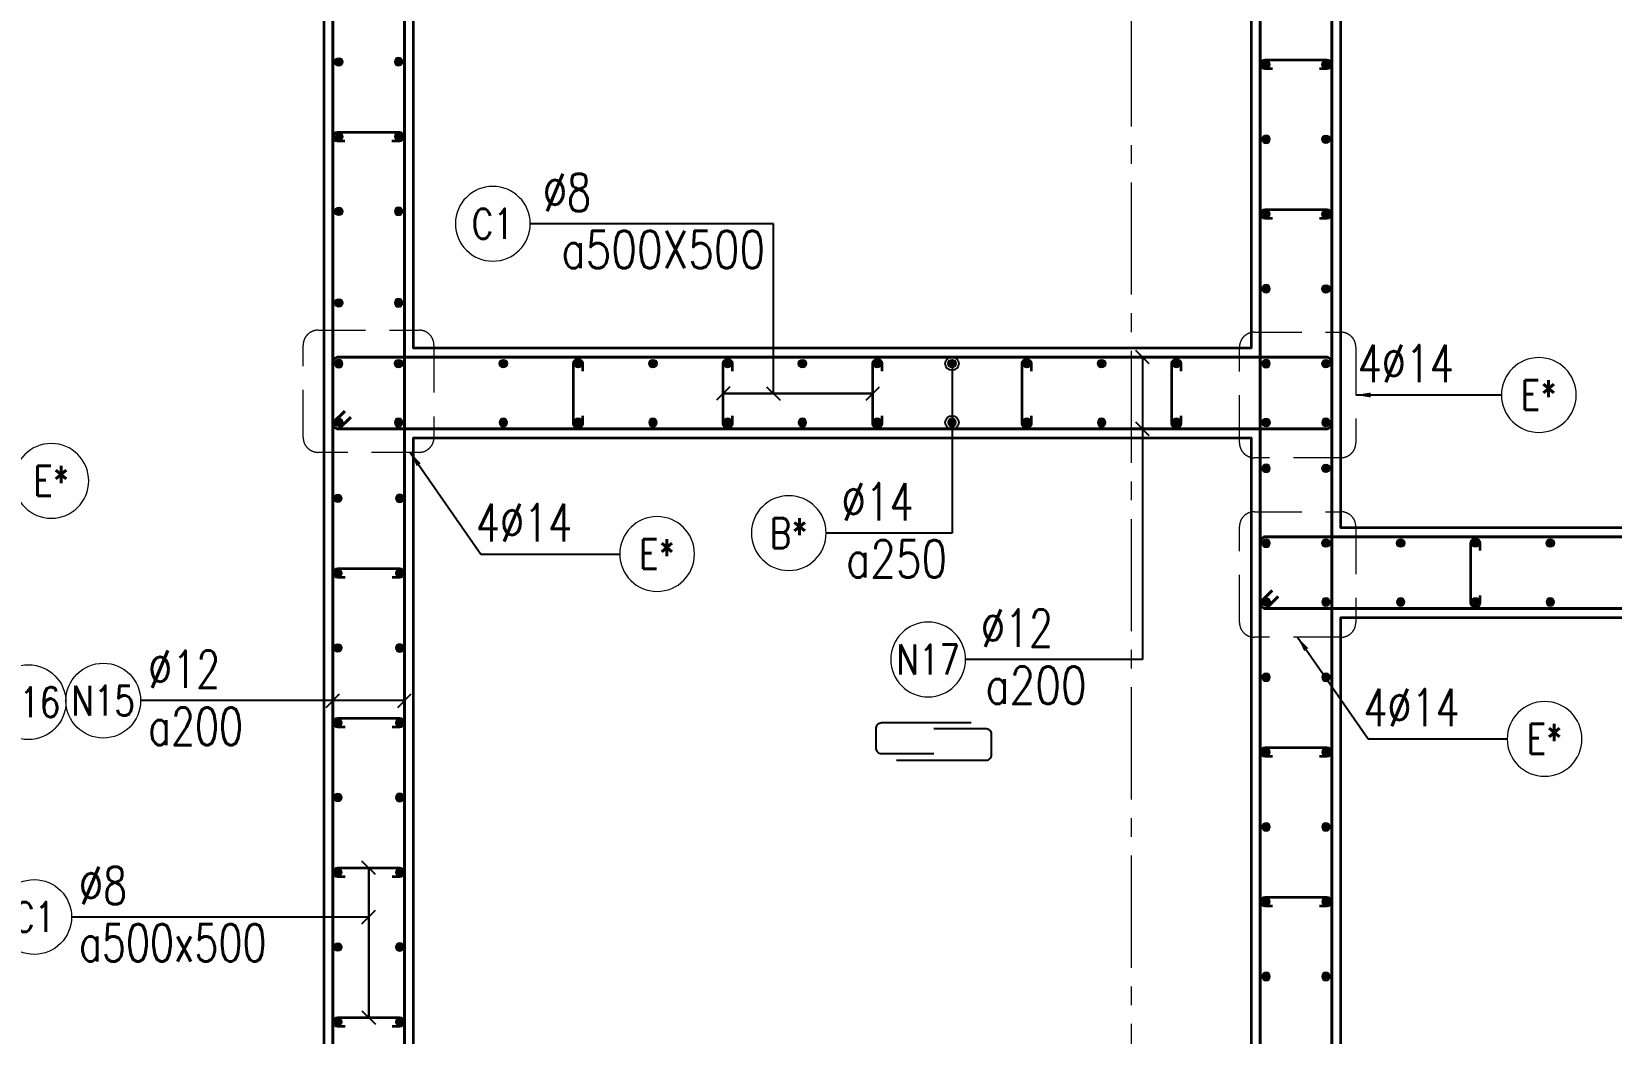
# Model space of a CAD drawing. Header units: millimetres. Extents: x 944027 to 981803, y -83026 to 82675.
# Drawn here: x 953795 to 959076, y 6536 to 9884 of the extents above; entities that cross this region are included whole.
import ezdxf
from ezdxf.enums import TextEntityAlignment as Align

# ---------------------------------------------------------------- set-up
doc = ezdxf.new("R2010")
doc.units = ezdxf.units.MM
doc.header["$MEASUREMENT"] = 0
doc.linetypes.add('HIDDEN2', pattern=[4.7625, 3.175, -1.5875])
doc.linetypes.add('HT_Grid$0$CENTER2', pattern=[1.125, 0.75, -0.125, 0.125, -0.125])
doc.layers.get('0').update_dxf_attribs({"lineweight": 20})
for name, color, linetype, lineweight in [('HT_Grid$0$NDC_S_AXIS', 5, 'HT_Grid$0$CENTER2', 13), ('KC-LEADER', 153, 'Continuous', 18), ('KC-THEP', 6, 'Continuous', 40), ('NDC_S_DIM', 1, 'Continuous', 15), ('NDC_S_HIDDEN', 8, 'HIDDEN2', 13), ('NDC_S_LEADER', 1, 'Continuous', 15), ('NDC_S_REBAR', 4, 'Continuous', 35), ('NDC_S_STIRRUP', 4, 'Continuous', 40), ('NDC_S_VN TEXT', 7, 'Continuous', 20), ('NDC_S_WALL', 6, 'Continuous', 35)]:
    doc.layers.add(name, color=color, linetype=linetype, lineweight=lineweight)
doc.layers.add('Leader', color=6, linetype='Continuous')
doc.layers.add('Ligature', color=1, linetype='Continuous')
doc.styles.add('NDC_ARIAL', font='arial.ttf', dxfattribs={"width": 0.85})
doc.styles.add('NDC_DIM', font='', dxfattribs={"width": 0.75})
doc.styles.add('NDC_EN TXT', font='romans.shx', dxfattribs={"width": 0.8})
doc.styles.get('NDC_DIM').set_extended_font_data('Dotum')
doc.dimstyles.new('NDC_1-50', dxfattribs={"dimscale": 50, "dimtxt": 2.5, "dimasz": 1, "dimexe": 1.5, "dimexo": 0, "dimgap": 0.8, "dimtad": 1, "dimdec": 0, "dimdsep": 46, "dimtxsty": 'NDC_ARIAL', "dimblk": 'DIMMARK', "dimcen": 49999.938995, "dimdle": 1.5, "dimclrd": 1, "dimclre": 1, "dimclrt": 3, "dimadec": 0, "dimazin": 0, "dimtfac": 1, "dimtdec": 0, "dimtix": 1, "dimtmove": 2, "dimatfit": 3, "dimfxl": 1, "dimarcsym": 0})
doc.dimstyles.new('NDC_dim_30', dxfattribs={"dimscale": 30, "dimtxt": 2.5, "dimasz": 1.5, "dimexe": 1.5, "dimexo": 2.5, "dimgap": 1, "dimtad": 1, "dimdec": 0, "dimzin": 0, "dimdsep": 46, "dimtxsty": 'NDC_DIM', "dimblk": 'DIMMARK', "dimcen": 0.09, "dimdle": 1.2, "dimclrd": 1, "dimclre": 1, "dimclrt": 3, "dimadec": 0, "dimazin": 0, "dimtfac": 1, "dimtdec": 0, "dimtix": 1, "dimtofl": 0, "dimtmove": 0, "dimatfit": 3, "dimfxl": 6, "dimfxlon": 1, "dimtolj": 1, "dimtzin": 0, "dimarcsym": 0})

# ---------------------------------------------------------------- blocks, each defined once
blk = doc.blocks.new('THEP')
at = {"layer": 'KC-LEADER', "color": 6}
blk.add_circle((0, 0), 14, dxfattribs=at)
at = {"layer": 'KC-THEP'}
for p, q in [((-14, 0), (14, 0)), ((9.9, 9.9), (-9.9, -9.9)), ((-9.9, 9.9), (9.9, -9.9)), ((0, 14), (0, -14))]:
    blk.add_line(p, q, dxfattribs=at)
blk = doc.blocks.new('*U13')
blk.add_circle((-2.5, 0), 2.5)
at = {"layer": 'NDC_S_VN TEXT', "color": 3, "style": 'NDC_EN TXT', "width": 0.75}
blk.add_attdef('DK1', (0.5, 0.85), '', height=2.5, dxfattribs=at)
at = {"layer": 'NDC_S_VN TEXT', "color": 7, "style": 'NDC_EN TXT', "width": 0.8}
blk.add_attdef('SH2', text='', height=2, dxfattribs=at).set_placement((-2.5, 0), align=Align.MIDDLE)
blk = doc.blocks.new('DIMMARK')
at = {"layer": 'NDC_S_DIM', "color": 1}
blk.add_line((-1.5, 0), (1, 0), dxfattribs=at)
at = {"layer": 'NDC_S_DIM', "color": 2, "const_width": 0.1}
blk.add_lwpolyline([(-0.42, -0.42), (0.42, 0.42)], dxfattribs=at)
blk = doc.blocks.new('*U11')
blk.add_circle((-2.5, 0), 2.5)
at = {"layer": 'NDC_S_VN TEXT', "color": 3, "style": 'NDC_EN TXT', "width": 0.75}
for tag, p in [('DK1', (0.5, 0.85)), ('KC1', (0.5, -2.97))]:
    blk.add_attdef(tag, p, '', height=2.5, dxfattribs=at)
at = {"layer": 'NDC_S_VN TEXT', "color": 7, "style": 'NDC_EN TXT', "width": 0.8}
blk.add_attdef('SH2', text='', height=2, dxfattribs=at).set_placement((-2.5, 0), align=Align.MIDDLE)
blk = doc.blocks.new('*U12')
blk.add_circle((-2.5, 0), 2.5)
at = {"layer": 'NDC_S_VN TEXT', "color": 3, "style": 'NDC_EN TXT', "width": 0.75}
for tag, p in [('DK1', (0.5, 0.85)), ('KC1', (0.5, -2.97))]:
    blk.add_attdef(tag, p, '', height=2.5, dxfattribs=at)
at = {"layer": 'NDC_S_VN TEXT', "color": 7, "style": 'NDC_EN TXT', "width": 0.8}
blk.add_attdef('SH2', text='', height=2, dxfattribs=at).set_placement((-2.5, 0), align=Align.MIDDLE)
blk = doc.blocks.new('*U10')
blk.add_circle((2.5, 0), 2.5)
at = {"layer": 'NDC_S_VN TEXT', "color": 3, "style": 'NDC_EN TXT'}
for tag, width, p in [('DK2', 0.75, (-0.85, 0.85)), ('KC2', 0.8, (-0.85, -2.97))]:
    blk.add_attdef(tag, text='', height=2.5, dxfattribs=dict(at, width=width)).set_placement(p, align=Align.RIGHT)
at = {"layer": 'NDC_S_VN TEXT', "color": 7, "style": 'NDC_EN TXT', "width": 0.8}
blk.add_attdef('SH3', text='', height=2, dxfattribs=at).set_placement((2.5, 0), align=Align.MIDDLE)
blk = doc.blocks.new('A$C72321851')
at = {"layer": 'Ligature'}
for points in [[(-60.9, -129.3), (-60.9, 170.9, -0.414214), (-43.3, 188.5), (25.8, 188.5, -0.414214), (43.4, 170.9), (43.4, -4.3)], [(-39.7, -4.3), (-39.7, -179.5, 0.414214), (-22.1, -197.1), (47, -197.1, 0.414214), (64.6, -179.5), (64.6, 120.7)]]:
    blk.add_lwpolyline(points, format="xyb", dxfattribs=at)

msp = doc.modelspace()

# ---------------------------------------------------------------- linework, layer by layer
msp.add_circle((953784.1, 7642.8), 125)
at = {"layer": 'HT_Grid$0$NDC_S_AXIS', "ltscale": 500}
msp.add_line((957471.5, 567.4), (957471.5, 12843.5), dxfattribs=at)
at = {"layer": 'NDC_S_HIDDEN', "ltscale": 50}
for points in [[(954752.5, 8886.2), (955089.7, 8886.2, -0.414214), (955139.7, 8836.2), (955139.7, 8527.7, -0.414214), (955089.7, 8477.7), (954752.5, 8477.7, -0.414214), (954702.5, 8527.7), (954702.5, 8836.2, -0.414214)], [(957882.5, 8879.4), (958171.5, 8879.4, -0.414214), (958221.5, 8829.4), (958221.5, 8509.6, -0.414214), (958171.5, 8459.6), (957882.5, 8459.6, -0.414214), (957832.5, 8509.6), (957832.5, 8829.4, -0.414214)], [(957882.5, 8279.4), (958171.5, 8279.4, -0.414214), (958221.5, 8229.4), (958221.5, 7909.6, -0.414214), (958171.5, 7859.6), (957882.5, 7859.6, -0.414214), (957832.5, 7909.6), (957832.5, 8229.4, -0.414214)]]:
    msp.add_lwpolyline(points, format="xyb", close=True, dxfattribs=at)
at = {"layer": 'NDC_S_REBAR'}
for points in [[(957942.9, 9759.4), (957917.9, 9759.4, -1), (957917.9, 9789.4), (958124.9, 9789.4, -1), (958124.9, 9759.4), (958099.9, 9759.4)], [(954842, 9517.9), (954817, 9517.9, -1), (954817, 9547.9), (955024.1, 9547.9, -1), (955024.1, 9517.9), (954999.1, 9517.9)], [(957942.9, 9259.4), (957917.9, 9259.4, -1), (957917.9, 9289.4), (958124.9, 9289.4, -1), (958124.9, 9259.4), (958099.9, 9259.4)], [(955636.5, 8599.4), (955636.5, 8574.4, -1), (955606.5, 8574.4), (955606.5, 8774.4, -1), (955636.5, 8774.4), (955636.5, 8749.4)], [(956136.5, 8599.4), (956136.5, 8574.4, -1), (956106.5, 8574.4), (956106.5, 8774.4, -1), (956136.5, 8774.4), (956136.5, 8749.4)], [(956636.5, 8599.4), (956636.5, 8574.4, -1), (956606.5, 8574.4), (956606.5, 8774.4, -1), (956636.5, 8774.4), (956636.5, 8749.4)], [(957136.5, 8599.4), (957136.5, 8574.4, -1), (957106.5, 8574.4), (957106.5, 8774.4, -1), (957136.5, 8774.4), (957136.5, 8749.4)], [(957636.5, 8599.4), (957636.5, 8574.4, -1), (957606.5, 8574.4), (957606.5, 8774.4, -1), (957636.5, 8774.4), (957636.5, 8749.4)], [(958636.5, 7999.4), (958636.5, 7974.4, -1), (958606.5, 7974.4), (958606.5, 8174.4, -1), (958636.5, 8174.4), (958636.5, 8149.4)], [(954843, 8059.1), (954818, 8059.1, -1), (954818, 8089.1), (955025, 8089.1, -1), (955025, 8059.1), (955000, 8059.1)], [(954843, 7559.1), (954818, 7559.1, -1), (954818, 7589.1), (955025, 7589.1, -1), (955025, 7559.1), (955000, 7559.1)], [(957943, 7460.9), (957918, 7460.9, -1), (957918, 7490.9), (958125, 7490.9, -1), (958125, 7460.9), (958100, 7460.9)], [(954843, 7059.1), (954818, 7059.1, -1), (954818, 7089.1), (955025, 7089.1, -1), (955025, 7059.1), (955000, 7059.1)], [(957943, 6960.9), (957918, 6960.9, -1), (957918, 6990.9), (958125, 6990.9, -1), (958125, 6960.9), (958100, 6960.9)], [(954843, 6559.1), (954818, 6559.1, -1), (954818, 6589.1), (955025, 6589.1, -1), (955025, 6559.1), (955000, 6559.1)]]:
    msp.add_lwpolyline(points, format="xyb", dxfattribs=at)
at = {"layer": 'NDC_S_STIRRUP'}
for points in [[(955001.5, 4015.9), (955041.5, 3975.9, -0.414214), (955021.5, 3955.9), (954821.5, 3955.9, -0.414214), (954801.5, 3975.9), (954801.5, 11175.9, -0.414214), (954821.5, 11195.9), (955021.5, 11195.9, -0.414214), (955041.5, 11175.9), (955041.5, 3975.9, -0.414214), (955021.5, 3955.9), (954981.5, 3995.9)], [(958101.5, 2115.9), (958141.5, 2075.9, -0.414214), (958121.5, 2055.9), (957921.5, 2055.9, -0.414214), (957901.5, 2075.9), (957901.5, 11175.9, -0.414214), (957921.5, 11195.9), (958121.5, 11195.9, -0.414214), (958141.5, 11175.9), (958141.5, 2075.9, -0.414214), (958121.5, 2055.9), (958081.5, 2095.9)], [(954861.5, 8595.9), (954821.5, 8555.9, -0.414214), (954801.5, 8575.9), (954801.5, 8775.9, -0.414214), (954821.5, 8795.9), (958121.5, 8795.9, -0.414214), (958141.5, 8775.9), (958141.5, 8575.9, -0.414358), (958121.5, 8555.9), (954821.5, 8555.9, -0.414214), (954801.5, 8575.9), (954841.5, 8615.9)], [(957961.5, 7995.9), (957921.5, 7955.9, -0.414214), (957901.5, 7975.9), (957901.5, 8175.9, -0.414214), (957921.5, 8195.9), (961121.5, 8195.9, -0.414214), (961141.5, 8175.9), (961141.5, 7975.9, -0.414358), (961121.5, 7955.9), (957921.5, 7955.9, -0.414214), (957901.5, 7975.9), (957941.5, 8015.9)]]:
    msp.add_lwpolyline(points, format="xyb", dxfattribs=at)
at = {"layer": 'NDC_S_WALL', "ltscale": 10}
for points in [[(958171.5, 2525.9), (958171.5, 7925.9), (960871.5, 7925.9), (960871.5, 7275.9), (961171.5, 7275.9), (961171.5, 11225.9), (960071.5, 11225.9), (960071.5, 10725.9), (960871.5, 10725.9), (960871.5, 8225.9), (958171.5, 8225.9), (958171.5, 10725.9), (958971.5, 10725.9), (958971.5, 11225.9), (956921.5, 11225.9), (956921.5, 10725.9), (957871.5, 10725.9), (957871.5, 8825.9), (955071.5, 8825.9), (955071.5, 10725.9), (956121.5, 10725.9), (956121.5, 11225.9), (954771.5, 11225.9), (954771.5, 4125.9)], [(955071.5, 3925.9), (955071.5, 8525.9), (957871.5, 8525.9), (957871.5, 2525.9)]]:
    msp.add_lwpolyline(points, dxfattribs=at)

# ---------------------------------------------------------------- block references
at = {"layer": 'KC-THEP'}
for p, rotation in [((954821.5, 9782.9), 189.6685644363809), ((958121.5, 9774.1), 9.66856443638095), ((954821.5, 9532.9), 189.6685644363809), ((958121.5, 9524.1), 9.66856443638095), ((954821.5, 9282.9), 189.6685644363809), ((958121.5, 9274.1), 9.66856443638095), ((958121.5, 9024.1), 9.66856443638095), ((954821.5, 8977.2), 189.6685644363809), ((955021.5, 8774.4), 189.6685644363809), ((955371.5, 8774.4), 189.6685644363809), ((955621.5, 8774.4), 189.6685644363809), ((955871.5, 8774.4), 189.6685644363809), ((956121.5, 8774.4), 189.6685644363809), ((956371.5, 8774.4), 189.6685644363809), ((956621.5, 8774.4), 189.6685644363809), ((956871.5, 8774.4), 189.6685644363809), ((957121.5, 8774.4), 189.6685644363809), ((957371.5, 8774.4), 189.6685644363809), ((957621.5, 8774.4), 189.6685644363809), ((958121.5, 8774.1), 9.66856443638095), ((954821.5, 8577.8), 189.6685644363809), ((957921.5, 8577.5), 9.668564436380898), ((958121.5, 8424.4), 189.6685644363809), ((954818, 8324.1), 189.6685644363809), ((958121.5, 8174.4), 189.6685644363809), ((958371.5, 8174.4), 189.6685644363809), ((958621.5, 8174.4), 189.6685644363809), ((958871.5, 8174.4), 189.6685644363809), ((954818, 8074.1), 189.6685644363809), ((957921.5, 7977.8), 189.6685644363809), ((954818, 7824.1), 189.6685644363809), ((954818, 7574.1), 189.6685644363809), ((954818, 7324.1), 189.6685644363809), ((954818, 7074.1), 189.6685644363809), ((954818, 6824.1), 189.6685644363809), ((954818, 6574.1), 189.6685644363809)]:
    msp.add_blockref('THEP', p, dxfattribs=dict(at, rotation=rotation))
at = {"layer": 'KC-THEP', "xscale": -1}
for p, rotation in [((955021.5, 9783.2), 350.3314355636191), ((957921.5, 9774.4), 170.331435563619), ((955021.5, 9533.2), 350.3314355636191), ((957921.5, 9524.4), 170.331435563619), ((955021.5, 9283.2), 350.3314355636191), ((957921.5, 9274.4), 170.331435563619), ((957921.5, 9024.4), 170.331435563619), ((955021.5, 8977.5), 350.3314355636191), ((954821.5, 8774.1), 350.3314355636191), ((957921.5, 8774.4), 170.331435563619), ((955021.5, 8577.5), 350.3314355636191), ((955371.5, 8577.5), 350.3314355636191), ((955621.5, 8577.5), 350.3314355636191), ((955871.5, 8577.5), 350.3314355636191), ((956121.5, 8577.5), 350.3314355636191), ((956371.5, 8577.5), 350.3314355636191), ((956621.5, 8577.5), 350.3314355636191), ((956871.5, 8577.5), 350.3314355636191), ((957121.5, 8577.5), 350.3314355636191), ((957371.5, 8577.5), 350.3314355636191), ((957621.5, 8577.5), 350.3314355636191), ((958121.5, 8577.8), 170.331435563619), ((957921.5, 8424.1), 350.3314355636191), ((955025, 8324.1), 170.331435563619), ((957921.5, 8174.1), 350.3314355636191), ((955025, 8074.1), 170.331435563619), ((958121.5, 7977.5), 350.3314355636191), ((958371.5, 7977.5), 350.3314355636191), ((958621.5, 7977.5), 350.3314355636191), ((958871.5, 7977.5), 350.3314355636191), ((955025, 7824.1), 170.331435563619), ((957921.6, 7725.9), 350.3314355636191), ((958121.6, 7725.9), 350.3314355636191), ((955025, 7574.1), 170.331435563619), ((957921.6, 7475.9), 350.3314355636191), ((958121.6, 7475.9), 350.3314355636191), ((955025, 7324.1), 170.331435563619), ((957921.6, 7225.9), 350.3314355636191), ((958121.6, 7225.9), 350.3314355636191), ((955025, 7074.1), 170.331435563619), ((957921.6, 6975.9), 350.3314355636191), ((958121.6, 6975.9), 350.3314355636191), ((955025, 6824.1), 170.331435563619), ((957921.6, 6725.9), 350.3314355636191), ((958121.6, 6725.9), 350.3314355636191), ((955025, 6574.1), 170.331435563619)]:
    msp.add_blockref('THEP', p, dxfattribs=dict(at, rotation=rotation))
at = {"layer": 'Leader', "xscale": -1, "rotation": 270.0000000000001}
msp.add_blockref('A$C72321851', (956815.4, 7509.8), dxfattribs=at)
at = {"layer": 'NDC_S_VN TEXT'}
ref = msp.add_blockref('*U10', (955461.5, 9241.7), dxfattribs=dict(at, xscale=-50, yscale=50, zscale=50))
ref.add_attrib('SH3', 'C1', dxfattribs={"color": 7, "height": 100, "style": 'NDC_EN TXT', "width": 0.8}).set_placement((955336.5, 9241.7), align=Align.MIDDLE)
ref.add_attrib('DK2', '%%c8', dxfattribs={"color": 3, "height": 125, "style": 'NDC_EN TXT', "width": 0.75}).set_placement((955664.7, 9284), align=Align.RIGHT)
ref.add_attrib('KC2', 'a500X500', dxfattribs={"color": 3, "height": 125, "style": 'NDC_EN TXT', "width": 0.8}).set_placement((956246.8, 9093.1), align=Align.RIGHT)
ref = msp.add_blockref('*U13', (958708.3, 8669.5), dxfattribs=dict(at, xscale=-50, yscale=50, zscale=50))
ref.add_attrib('SH2', 'E*', dxfattribs={"color": 7, "height": 100, "style": 'NDC_EN TXT', "width": 0.8}).set_placement((958833.3, 8669.5), align=Align.MIDDLE)
ref.add_attrib('DK1', '4%%C14', (958227.9, 8711.8), dxfattribs={"color": 3, "height": 125, "style": 'NDC_EN TXT', "width": 0.75})
ref = msp.add_blockref('*U13', (953735.5, 8382.4), dxfattribs=dict(at, xscale=-50, yscale=50, zscale=50))
ref.add_attrib('SH2', 'E*', dxfattribs={"color": 7, "height": 100, "style": 'NDC_EN TXT', "width": 0.8}).set_placement((953860.5, 8382.4), align=Align.MIDDLE)
ref.add_attrib('DK1', '4%%C14', (953255.1, 8424.7), dxfattribs={"color": 3, "height": 125, "style": 'NDC_EN TXT', "width": 0.75})
ref = msp.add_blockref('*U10', (956450.9, 8207.8), dxfattribs=dict(at, xscale=-50, yscale=50, zscale=50))
ref.add_attrib('SH3', 'B*', dxfattribs={"color": 7, "height": 100, "style": 'NDC_EN TXT', "width": 0.8}).set_placement((956325.9, 8207.8), align=Align.MIDDLE)
ref.add_attrib('DK2', '%%C14', dxfattribs={"color": 3, "height": 125, "style": 'NDC_EN TXT', "width": 0.75}).set_placement((956743.4, 8250), align=Align.RIGHT)
ref.add_attrib('KC2', 'a250', dxfattribs={"color": 3, "height": 125, "style": 'NDC_EN TXT', "width": 0.8}).set_placement((956855.3, 8059.1), align=Align.RIGHT)
ref = msp.add_blockref('*U13', (955760.7, 8138), dxfattribs=dict(at, xscale=-50, yscale=50, zscale=50))
ref.add_attrib('SH2', 'E*', dxfattribs={"color": 7, "height": 100, "style": 'NDC_EN TXT', "width": 0.8}).set_placement((955885.7, 8138), align=Align.MIDDLE)
ref.add_attrib('DK1', '4%%C14', (955280.3, 8180.3), dxfattribs={"color": 3, "height": 125, "style": 'NDC_EN TXT', "width": 0.75})
ref = msp.add_blockref('*U10', (956916.8, 7785.4), dxfattribs=dict(at, xscale=-50, yscale=50, zscale=50))
ref.add_attrib('SH3', 'N17', dxfattribs={"color": 7, "height": 100, "style": 'NDC_EN TXT', "width": 0.8}).set_placement((956791.8, 7785.4), align=Align.MIDDLE)
ref.add_attrib('DK2', '%%C12', dxfattribs={"color": 3, "height": 125, "style": 'NDC_EN TXT', "width": 0.75}).set_placement((957209.3, 7827.6), align=Align.RIGHT)
ref.add_attrib('KC2', 'a200', dxfattribs={"color": 3, "height": 125, "style": 'NDC_EN TXT', "width": 0.8}).set_placement((957321.2, 7636.7), align=Align.RIGHT)
at = {"layer": 'NDC_S_VN TEXT', "xscale": 50, "yscale": 50, "zscale": 50}
for name, p, values in [('*U11', (954159.1, 7647.9), {'SH2': 'N15', 'DK1': '%%C12', 'KC1': 'a200'}), ('*U12', (953928.2, 6924.7), {'SH2': 'C1', 'DK1': '%%c8', 'KC1': 'a500x500'})]:
    msp.add_blockref(name, p, dxfattribs=at).add_auto_attribs(values)
at = {"layer": 'NDC_S_VN TEXT'}
ref = msp.add_blockref('*U13', (958727.5, 7519.9), dxfattribs=dict(at, xscale=-50, yscale=50, zscale=50))
ref.add_attrib('SH2', 'E*', dxfattribs={"color": 7, "height": 100, "style": 'NDC_EN TXT', "width": 0.8}).set_placement((958852.5, 7519.9), align=Align.MIDDLE)
ref.add_attrib('DK1', '4%%C14', (958247.1, 7562.2), dxfattribs={"color": 3, "height": 125, "style": 'NDC_EN TXT', "width": 0.75})

# ---------------------------------------------------------------- texts
at = {"layer": 'NDC_S_VN TEXT', "color": 7, "style": 'NDC_EN TXT', "width": 0.8}
msp.add_attdef('N16', text='3', height=100, dxfattribs=at).set_placement((953784.1, 7642.8), align=Align.MIDDLE)

# ---------------------------------------------------------------- leaders
at = {"layer": 'NDC_S_LEADER'}
for points, dimstyle, override in [([(956274.4, 8674.4), (956274.4, 9241.7), (955461.5, 9241.7)], 'NDC_dim_30', {"dimtad": 0, "dimldrblk": 'Oblique'}), ([(956871.5, 8774.4), (956871.5, 8207.6), (956450.9, 8207.6)], 'NDC_dim_30', {"dimgap": 1, "dimtad": 0, "dimldrblk": 'Origin'}), ([(957508.6, 8795.9), (957508.6, 7785.2), (956916.8, 7785.2)], 'NDC_dim_30', {"dimtad": 0, "dimldrblk": 'Oblique'}), ([(956106.5, 8674.4), (956606.5, 8674.4)], 'NDC_dim_30', {"dimtad": 0, "dimldrblk": 'Oblique'}), ([(956606.5, 8674.4), (956106.5, 8674.4)], 'NDC_dim_30', {"dimtad": 0, "dimldrblk": 'Oblique'}), ([(958221.5, 8669.5), (958708.3, 8669.5)], 'NDC_1-50', {"dimgap": 0.8, "dimtad": 0}), ([(956871.5, 8577.5), (956871.5, 8207.6), (956450.9, 8207.6)], 'NDC_dim_30', {"dimgap": 1, "dimtad": 0, "dimldrblk": 'Origin'}), ([(957508.6, 8555.9), (957508.6, 7785.2), (956916.8, 7785.2)], 'NDC_dim_30', {"dimtad": 0, "dimldrblk": 'Oblique'}), ([(955060.2, 8477.7), (955296.2, 8138), (955760.7, 8138)], 'NDC_1-50', {"dimgap": 0.8, "dimtad": 0}), ([(958027, 7859.6), (958263, 7519.9), (958727.5, 7519.9)], 'NDC_1-50', {"dimgap": 0.8, "dimtad": 0}), ([(955041.5, 7647.8), (954159.1, 7647.8)], 'NDC_dim_30', {"dimtad": 0, "dimldrblk": 'Oblique'}), ([(954801.5, 7647.8), (954159.1, 7647.8)], 'NDC_dim_30', {"dimtad": 0, "dimldrblk": 'Oblique'}), ([(954921.5, 7089.1), (954921.5, 6589.1)], 'NDC_dim_30', {"dimtad": 0, "dimldrblk": 'Oblique'}), ([(954921.5, 6589.1), (954921.5, 7089.1)], 'NDC_dim_30', {"dimtad": 0, "dimldrblk": 'Oblique'}), ([(954921.5, 6924.7), (953928.2, 6924.7)], 'NDC_dim_30', {"dimtad": 0, "dimldrblk": 'Oblique'})]:
    msp.add_leader(points, dimstyle=dimstyle, override=override, dxfattribs=at)

doc.saveas('drawing.dxf')
